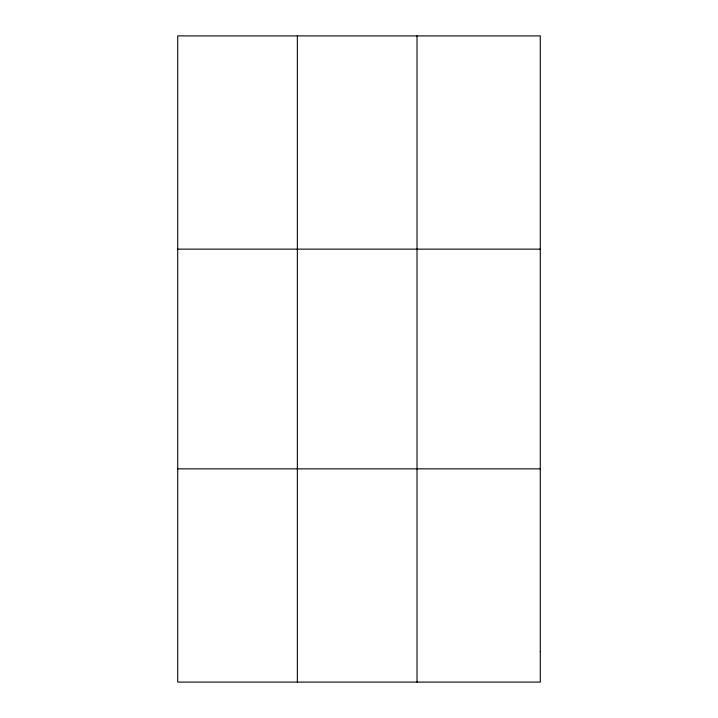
<?xml version="1.0" encoding="UTF-8"?>
<svg xmlns="http://www.w3.org/2000/svg" width="718" height="718" viewBox="0 0 718 718"><rect width="100%" height="100%" fill="white"/><g stroke="black" fill="none" stroke-linecap="round" stroke-linejoin="round"><path stroke-width="1.08" d="M297.36 682.1L297.36 35.9M417.014 682.1L417.014 35.9M177.714 249.146L540.286 249.146M177.714 468.854L540.286 468.854M540.286 651.639L540.286 682.1L177.714 682.1L177.714 35.9L540.286 35.9L540.286 651.639"/></g></svg>
